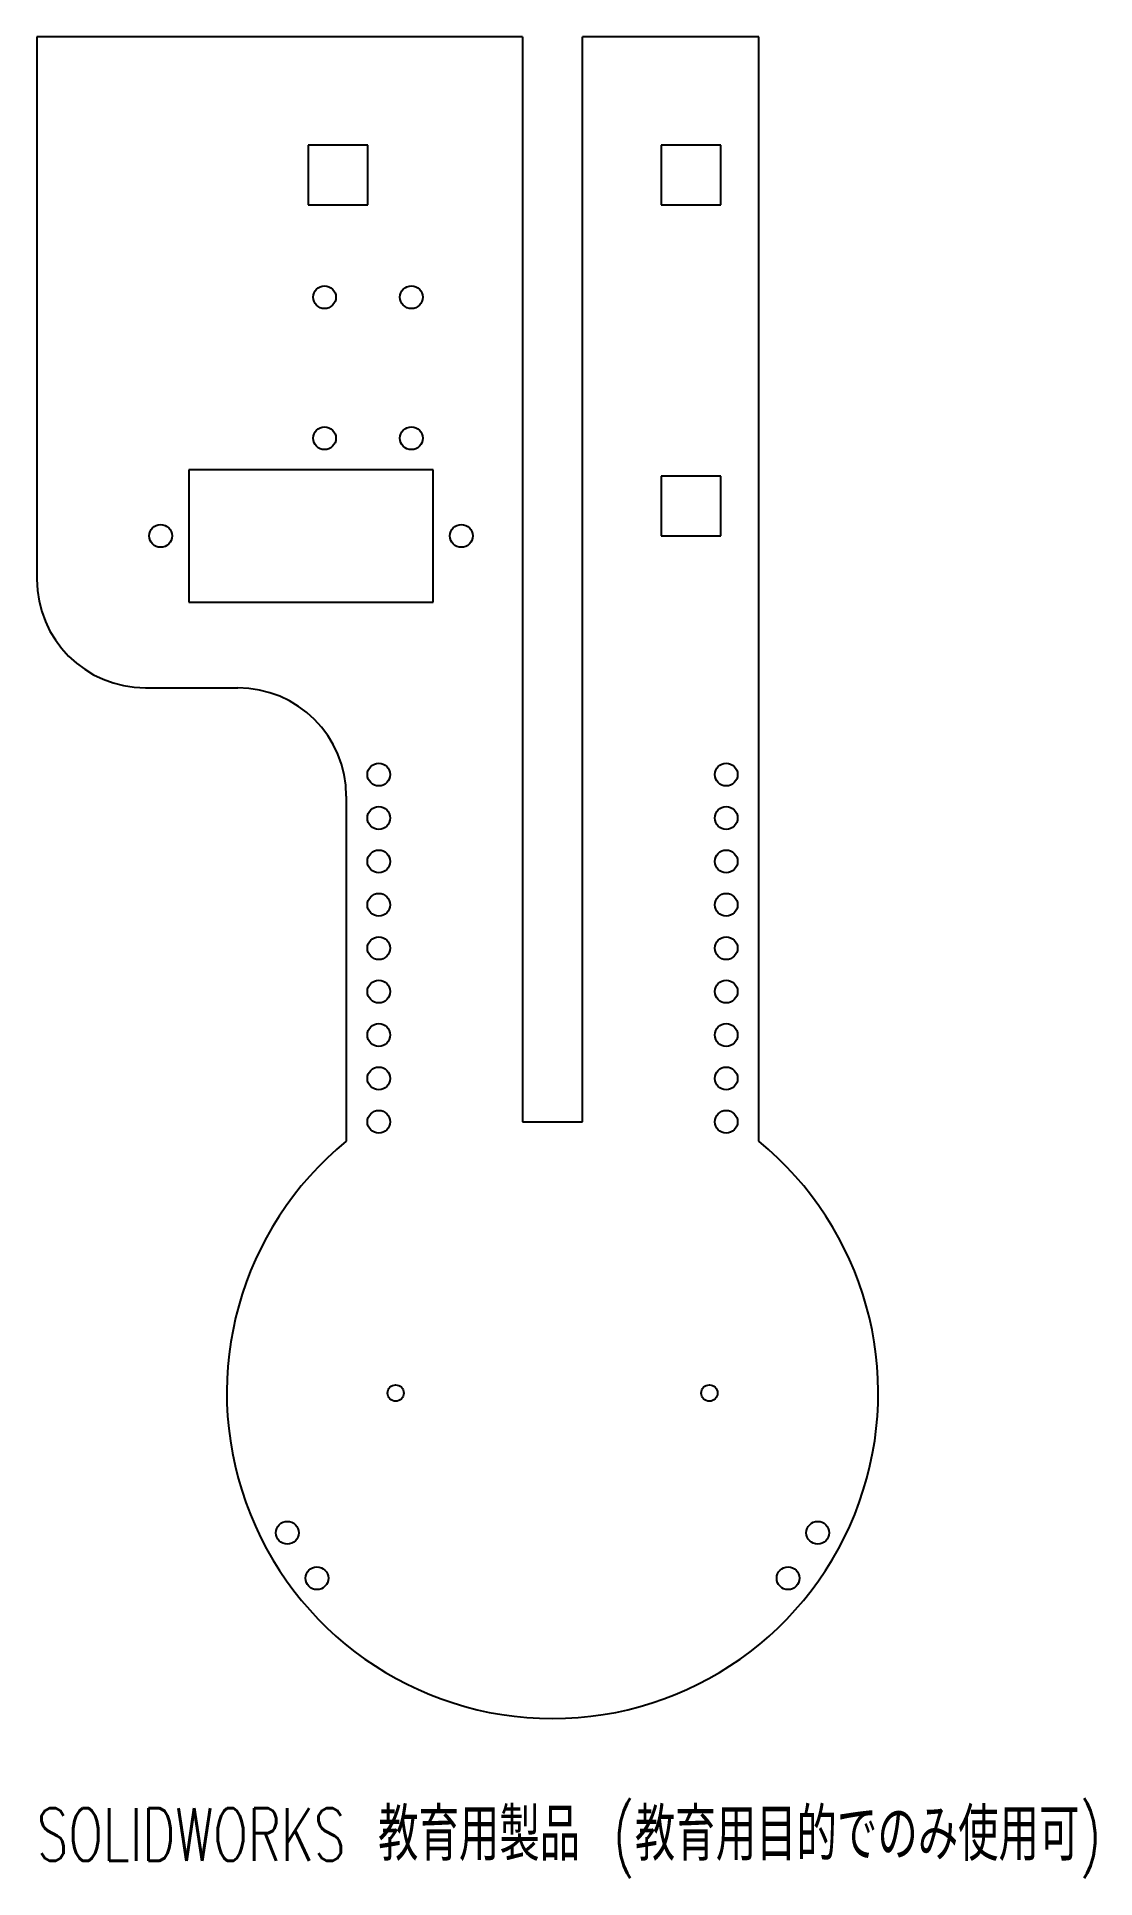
# Model space of a CAD drawing. Header units: millimetres. Extents: x -48 to 50, y -45 to 125.
import ezdxf

# ---------------------------------------------------------------- set-up
doc = ezdxf.new("R2010")
doc.units = ezdxf.units.MM
doc.styles.add('SLDTEXTSTYLE0', font='TXT', dxfattribs={"width": 0.7, "bigfont": 'bigfont'})

msp = doc.modelspace()

# ---------------------------------------------------------------- linework, layer by layer
at = {"color": 7, "linetype": 'Continuous', "lineweight": 25}
for p, q in [((-47.5, 125), (-47.5, 75)), ((-2.75, 125), (-47.5, 125)), ((-2.75, 125), (-2.75, 25)), ((19, 125), (2.75, 125)), ((2.75, 25), (2.75, 125)), ((19, 23.22), (19, 125)), ((-22.5, 115), (-22.5, 109.5)), ((-17, 115), (-22.5, 115)), ((-17, 109.5), (-17, 115)), ((10, 115), (10, 109.5)), ((15.5, 115), (10, 115)), ((15.5, 109.5), (15.5, 115)), ((-22.5, 109.5), (-17, 109.5)), ((10, 109.5), (15.5, 109.5)), ((-33.5, 85.1), (-33.5, 72.9)), ((-11, 85.1), (-33.5, 85.1)), ((-11, 72.9), (-11, 85.1)), ((10, 84.5), (10, 79)), ((15.5, 84.5), (10, 84.5)), ((15.5, 79), (15.5, 84.5)), ((10, 79), (15.5, 79)), ((-33.5, 72.9), (-11, 72.9)), ((-37.5, 65), (-29, 65)), ((-19, 55), (-19, 23.22)), ((-2.75, 25), (2.75, 25))]:
    msp.add_line(p, q, dxfattribs=at)
for centre, radius in [((-21, 101), 1.05), ((-13, 101), 1.05), ((-21, 88), 1.05), ((-13, 88), 1.05), ((-36.1, 79), 1.05), ((-8.4, 79), 1.05), ((-16, 57), 1.05), ((16, 57), 1.05), ((-16, 53), 1.05), ((16, 53), 1.05), ((-16, 49), 1.05), ((16, 49), 1.05), ((-16, 45), 1.05), ((16, 45), 1.05), ((-16, 41), 1.05), ((16, 41), 1.05), ((-16, 37), 1.05), ((16, 37), 1.05), ((-16, 33), 1.05), ((16, 33), 1.05), ((-16, 29), 1.05), ((16, 29), 1.05), ((-16, 25), 1.05), ((16, 25), 1.05), ((-14.45, 0), 0.75), ((14.45, 0), 0.75), ((-24.43, -12.88), 1.05), ((24.43, -12.88), 1.05), ((-21.7, -17.07), 1.05), ((21.7, -17.07), 1.05)]:
    msp.add_circle(centre, radius, dxfattribs=at)
for centre, radius, start, end in [((-37.5, 75), 10, 180, 270), ((-29, 55), 10, 0, 90), ((0, 0), 30, 129.2965, 50.7035)]:
    msp.add_arc(centre, radius, start, end, dxfattribs=at)

# ---------------------------------------------------------------- texts
at = {"color": 7, "linetype": 'Continuous', "insert": (-47.5, -38.27), "char_height": 4.8336, "attachment_point": 1, "style": 'SLDTEXTSTYLE0'}
msp.add_mtext('SOLIDWORKS 教育用製品 (教育用目的でのみ使用可)', dxfattribs=at)

doc.saveas('drawing.dxf')
